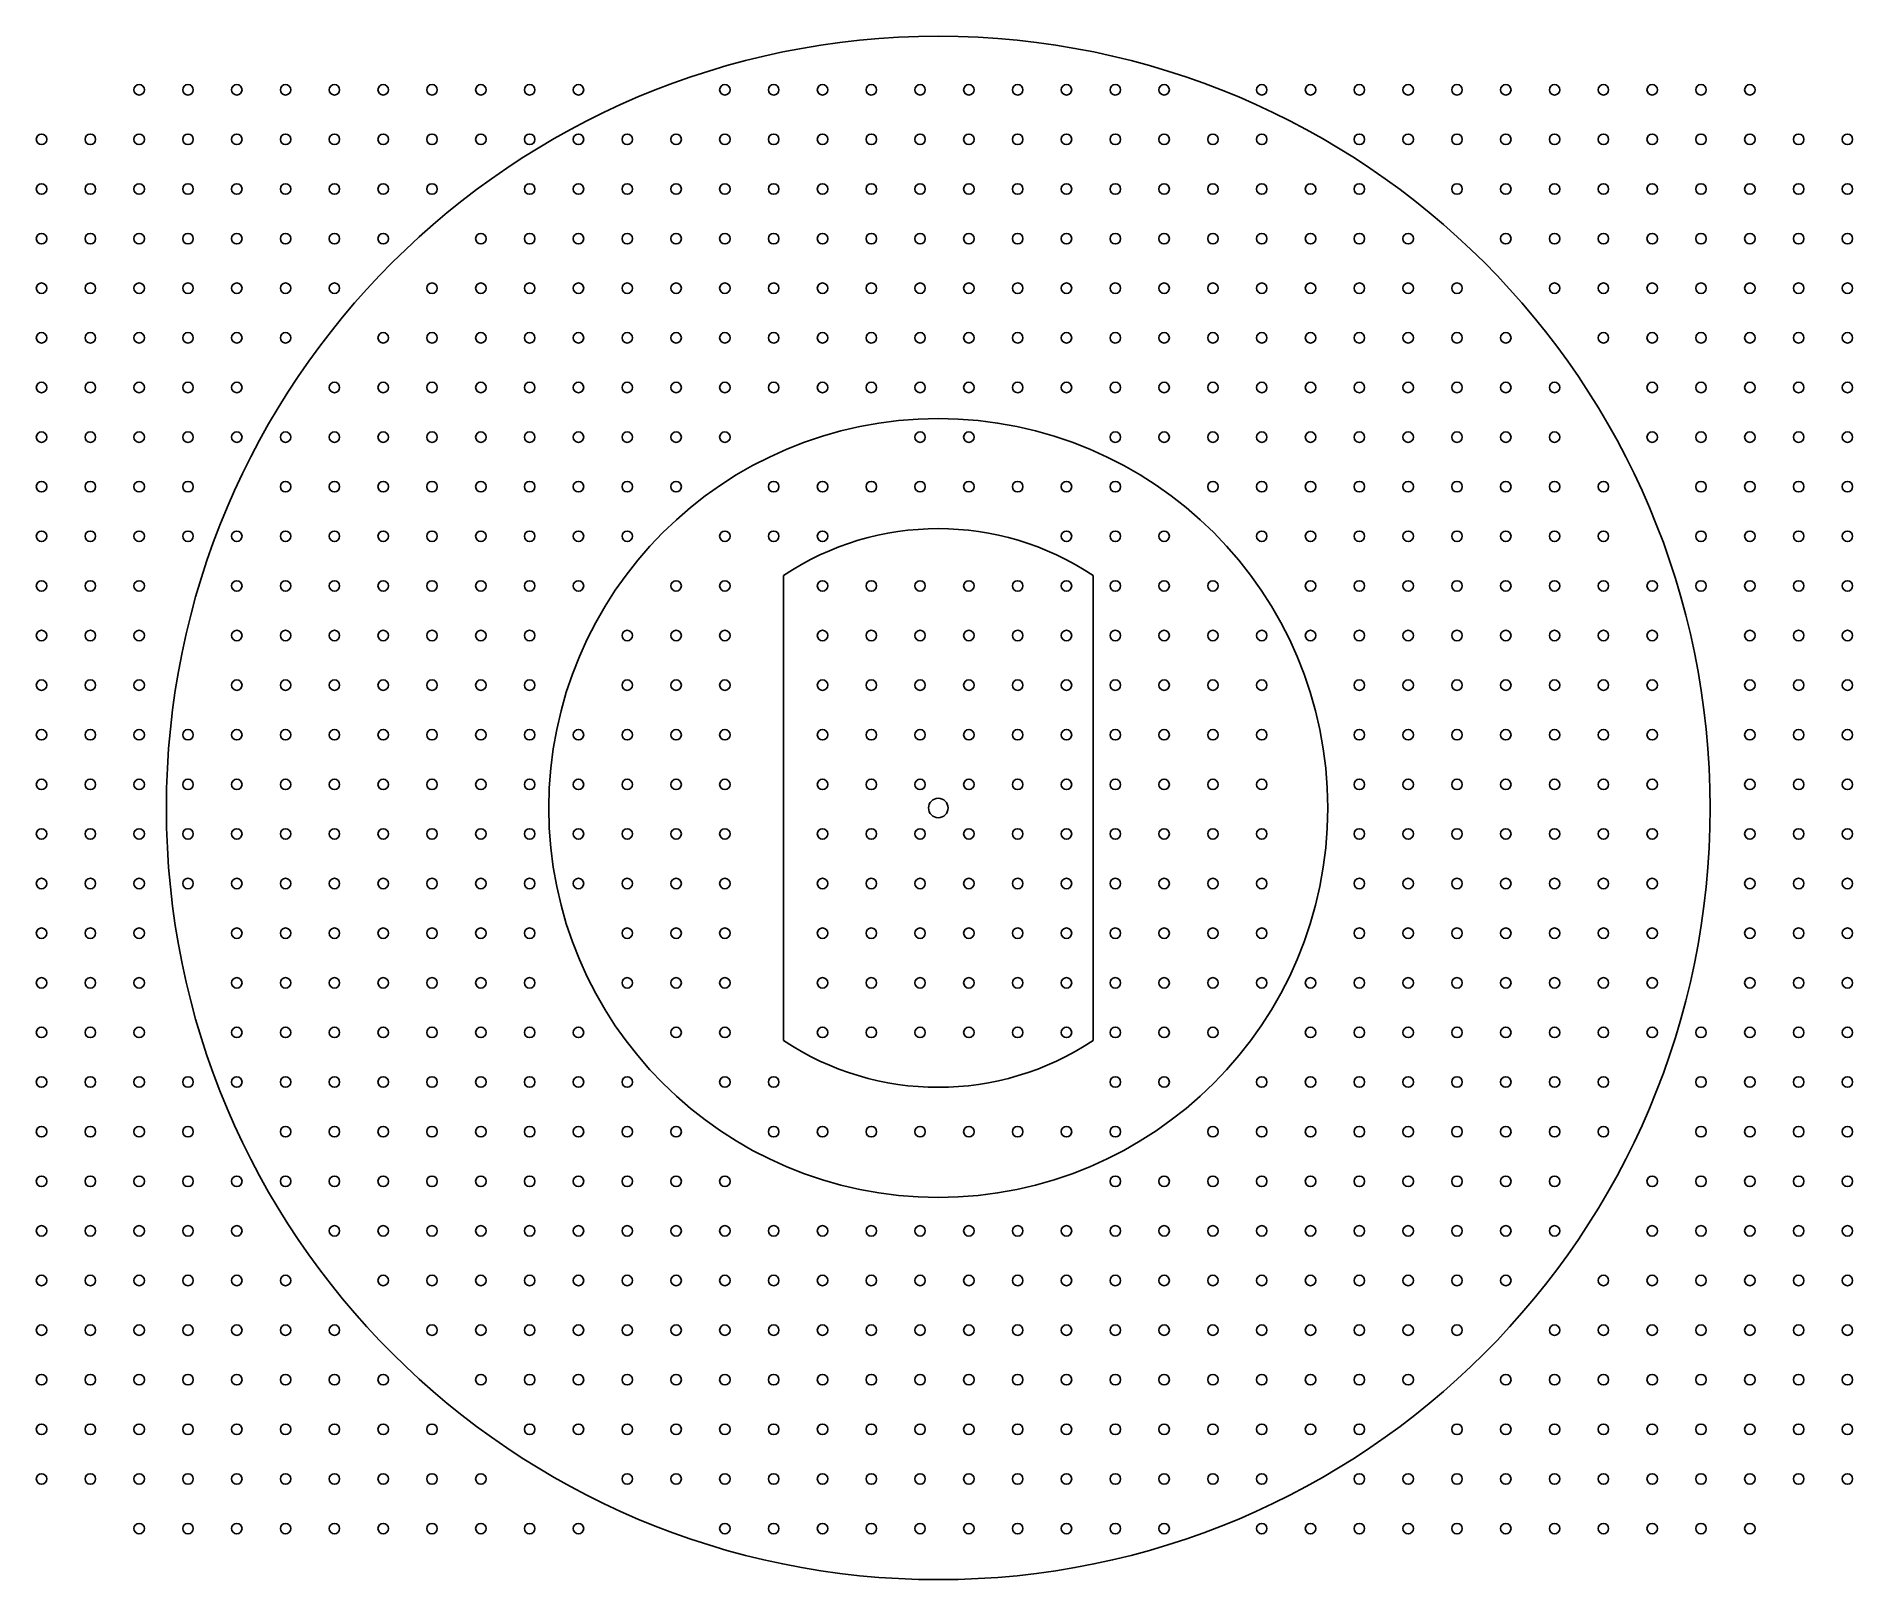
# Model space of a CAD drawing. Header units: inches. Extents: x 1 to 22.6, y 0.6 to 19.
import ezdxf

# ---------------------------------------------------------------- set-up
doc = ezdxf.new("R2010")
doc.units = ezdxf.units.IN
doc.header["$MEASUREMENT"] = 0
doc.layers.add('Default', color=18, linetype='Continuous', true_color=0x000000)

msp = doc.modelspace()

# ---------------------------------------------------------------- linework, layer by layer
for points in [[(9.85, 7.065), (9.85, 12.605)], [(13.534, 12.605), (13.534, 7.065)]]:
    msp.add_lwpolyline(points)
for radius in [9.188, 4.636]:
    msp.add_circle((11.692, 9.835), radius)
for start, end in [(56.3765, 123.6235), (236.3765, 303.6235)]:
    msp.add_arc((11.692, 9.835), 3.326, start, end)
at = {"layer": 'Default'}
for centre, radius in [((2.18, 18.386), 0.0625), ((2.761, 18.386), 0.0625), ((3.342, 18.386), 0.0625), ((3.923, 18.386), 0.0625), ((4.504, 18.386), 0.0625), ((5.085, 18.386), 0.0625), ((5.666, 18.386), 0.0625), ((6.247, 18.386), 0.0625), ((6.828, 18.386), 0.0625), ((7.409, 18.386), 0.0625), ((9.152, 18.386), 0.0625), ((9.733, 18.386), 0.0625), ((10.314, 18.386), 0.0625), ((10.895, 18.386), 0.0625), ((11.475, 18.386), 0.0625), ((12.056, 18.386), 0.0625), ((12.637, 18.386), 0.0625), ((13.218, 18.386), 0.0625), ((13.799, 18.386), 0.0625), ((14.38, 18.386), 0.0625), ((15.542, 18.386), 0.0625), ((16.123, 18.386), 0.0625), ((16.704, 18.386), 0.0625), ((17.285, 18.386), 0.0625), ((17.866, 18.386), 0.0625), ((18.447, 18.386), 0.0625), ((19.028, 18.386), 0.0625), ((19.609, 18.386), 0.0625), ((20.19, 18.386), 0.0625), ((20.771, 18.386), 0.0625), ((21.352, 18.386), 0.0625), ((1.018, 17.796), 0.0625), ((1.599, 17.796), 0.0625), ((2.18, 17.796), 0.0625), ((2.761, 17.796), 0.0625), ((3.342, 17.796), 0.0625), ((3.923, 17.796), 0.0625), ((4.504, 17.796), 0.0625), ((5.085, 17.796), 0.0625), ((5.666, 17.796), 0.0625), ((6.247, 17.796), 0.0625), ((6.828, 17.796), 0.0625), ((7.409, 17.796), 0.0625), ((7.99, 17.796), 0.0625), ((8.571, 17.796), 0.0625), ((9.152, 17.796), 0.0625), ((9.733, 17.796), 0.0625), ((10.314, 17.796), 0.0625), ((10.895, 17.796), 0.0625), ((11.475, 17.796), 0.0625), ((12.056, 17.796), 0.0625), ((12.637, 17.796), 0.0625), ((13.218, 17.796), 0.0625), ((13.799, 17.796), 0.0625), ((14.38, 17.796), 0.0625), ((14.961, 17.796), 0.0625), ((15.542, 17.796), 0.0625), ((16.704, 17.796), 0.0625), ((17.285, 17.796), 0.0625), ((17.866, 17.796), 0.0625), ((18.447, 17.796), 0.0625), ((19.028, 17.796), 0.0625), ((19.609, 17.796), 0.0625), ((20.19, 17.796), 0.0625), ((20.771, 17.796), 0.0625), ((21.352, 17.796), 0.0625), ((21.933, 17.796), 0.0625), ((22.513, 17.796), 0.0625), ((1.018, 17.205), 0.0625), ((1.599, 17.205), 0.0625), ((2.18, 17.205), 0.0625), ((2.761, 17.205), 0.0625), ((3.342, 17.205), 0.0625), ((3.923, 17.205), 0.0625), ((4.504, 17.205), 0.0625), ((5.085, 17.205), 0.0625), ((5.666, 17.205), 0.0625), ((6.828, 17.205), 0.0625), ((7.409, 17.205), 0.0625), ((7.99, 17.205), 0.0625), ((8.571, 17.205), 0.0625), ((9.152, 17.205), 0.0625), ((9.733, 17.205), 0.0625), ((10.314, 17.205), 0.0625), ((10.895, 17.205), 0.0625), ((11.475, 17.205), 0.0625), ((12.056, 17.205), 0.0625), ((12.637, 17.205), 0.0625), ((13.218, 17.205), 0.0625), ((13.799, 17.205), 0.0625), ((14.38, 17.205), 0.0625), ((14.961, 17.205), 0.0625), ((15.542, 17.205), 0.0625), ((16.123, 17.205), 0.0625), ((16.704, 17.205), 0.0625), ((17.866, 17.205), 0.0625), ((18.447, 17.205), 0.0625), ((19.028, 17.205), 0.0625), ((19.609, 17.205), 0.0625), ((20.19, 17.205), 0.0625), ((20.771, 17.205), 0.0625), ((21.352, 17.205), 0.0625), ((21.933, 17.205), 0.0625), ((22.513, 17.205), 0.0625), ((1.018, 16.614), 0.0625), ((1.599, 16.614), 0.0625), ((2.18, 16.614), 0.0625), ((2.761, 16.614), 0.0625), ((3.342, 16.614), 0.0625), ((3.923, 16.614), 0.0625), ((4.504, 16.614), 0.0625), ((5.085, 16.614), 0.0625), ((6.247, 16.614), 0.0625), ((6.828, 16.614), 0.0625), ((7.409, 16.614), 0.0625), ((7.99, 16.614), 0.0625), ((8.571, 16.614), 0.0625), ((9.152, 16.614), 0.0625), ((9.733, 16.614), 0.0625), ((10.314, 16.614), 0.0625), ((10.895, 16.614), 0.0625), ((11.475, 16.614), 0.0625), ((12.056, 16.614), 0.0625), ((12.637, 16.614), 0.0625), ((13.218, 16.614), 0.0625), ((13.799, 16.614), 0.0625), ((14.38, 16.614), 0.0625), ((14.961, 16.614), 0.0625), ((15.542, 16.614), 0.0625), ((16.123, 16.614), 0.0625), ((16.704, 16.614), 0.0625), ((17.285, 16.614), 0.0625), ((18.447, 16.614), 0.0625), ((19.028, 16.614), 0.0625), ((19.609, 16.614), 0.0625), ((20.19, 16.614), 0.0625), ((20.771, 16.614), 0.0625), ((21.352, 16.614), 0.0625), ((21.933, 16.614), 0.0625), ((22.513, 16.614), 0.0625), ((1.018, 16.024), 0.0625), ((1.599, 16.024), 0.0625), ((2.18, 16.024), 0.0625), ((2.761, 16.024), 0.0625), ((3.342, 16.024), 0.0625), ((3.923, 16.024), 0.0625), ((4.504, 16.024), 0.0625), ((5.666, 16.024), 0.0625), ((6.247, 16.024), 0.0625), ((6.828, 16.024), 0.0625), ((7.409, 16.024), 0.0625), ((7.99, 16.024), 0.0625), ((8.571, 16.024), 0.0625), ((9.152, 16.024), 0.0625), ((9.733, 16.024), 0.0625), ((10.314, 16.024), 0.0625), ((10.895, 16.024), 0.0625), ((11.475, 16.024), 0.0625), ((12.056, 16.024), 0.0625), ((12.637, 16.024), 0.0625), ((13.218, 16.024), 0.0625), ((13.799, 16.024), 0.0625), ((14.38, 16.024), 0.0625), ((14.961, 16.024), 0.0625), ((15.542, 16.024), 0.0625), ((16.123, 16.024), 0.0625), ((16.704, 16.024), 0.0625), ((17.285, 16.024), 0.0625), ((17.866, 16.024), 0.0625), ((19.028, 16.024), 0.0625), ((19.609, 16.024), 0.0625), ((20.19, 16.024), 0.0625), ((20.771, 16.024), 0.0625), ((21.352, 16.024), 0.0625), ((21.933, 16.024), 0.0625), ((22.513, 16.024), 0.0625), ((1.018, 15.433), 0.0625), ((1.599, 15.433), 0.0625), ((2.18, 15.433), 0.0625), ((2.761, 15.433), 0.0625), ((3.342, 15.433), 0.0625), ((3.923, 15.433), 0.0625), ((5.085, 15.433), 0.0625), ((5.666, 15.433), 0.0625), ((6.247, 15.433), 0.0625), ((6.828, 15.433), 0.0625), ((7.409, 15.433), 0.0625), ((7.99, 15.433), 0.0625), ((8.571, 15.433), 0.0625), ((9.152, 15.433), 0.0625), ((9.733, 15.433), 0.0625), ((10.314, 15.433), 0.0625), ((10.895, 15.433), 0.0625), ((11.475, 15.433), 0.0625), ((12.056, 15.433), 0.0625), ((12.637, 15.433), 0.0625), ((13.218, 15.433), 0.0625), ((13.799, 15.433), 0.0625), ((14.38, 15.433), 0.0625), ((14.961, 15.433), 0.0625), ((15.542, 15.433), 0.0625), ((16.123, 15.433), 0.0625), ((16.704, 15.433), 0.0625), ((17.285, 15.433), 0.0625), ((17.866, 15.433), 0.0625), ((18.447, 15.433), 0.0625), ((19.609, 15.433), 0.0625), ((20.19, 15.433), 0.0625), ((20.771, 15.433), 0.0625), ((21.352, 15.433), 0.0625), ((21.933, 15.433), 0.0625), ((22.513, 15.433), 0.0625), ((1.018, 14.842), 0.0625), ((1.599, 14.842), 0.0625), ((2.18, 14.842), 0.0625), ((2.761, 14.842), 0.0625), ((3.342, 14.842), 0.0625), ((4.504, 14.842), 0.0625), ((5.085, 14.842), 0.0625), ((5.666, 14.842), 0.0625), ((6.247, 14.842), 0.0625), ((6.828, 14.842), 0.0625), ((7.409, 14.842), 0.0625), ((7.99, 14.842), 0.0625), ((8.571, 14.842), 0.0625), ((9.152, 14.842), 0.0625), ((9.733, 14.842), 0.0625), ((10.314, 14.842), 0.0625), ((10.895, 14.842), 0.0625), ((11.475, 14.842), 0.0625), ((12.056, 14.842), 0.0625), ((12.637, 14.842), 0.0625), ((13.218, 14.842), 0.0625), ((13.799, 14.842), 0.0625), ((14.38, 14.842), 0.0625), ((14.961, 14.842), 0.0625), ((15.542, 14.842), 0.0625), ((16.123, 14.842), 0.0625), ((16.704, 14.842), 0.0625), ((17.285, 14.842), 0.0625), ((17.866, 14.842), 0.0625), ((18.447, 14.842), 0.0625), ((19.028, 14.842), 0.0625), ((20.19, 14.842), 0.0625), ((20.771, 14.842), 0.0625), ((21.352, 14.842), 0.0625), ((21.933, 14.842), 0.0625), ((22.513, 14.842), 0.0625), ((1.018, 14.251), 0.0625), ((1.599, 14.251), 0.0625), ((2.18, 14.251), 0.0625), ((2.761, 14.251), 0.0625), ((3.342, 14.251), 0.0625), ((3.923, 14.251), 0.0625), ((4.504, 14.251), 0.0625), ((5.085, 14.251), 0.0625), ((5.666, 14.251), 0.0625), ((6.247, 14.251), 0.0625), ((6.828, 14.251), 0.0625), ((7.409, 14.251), 0.0625), ((7.99, 14.251), 0.0625), ((8.571, 14.251), 0.0625), ((9.152, 14.251), 0.0625), ((11.475, 14.251), 0.0625), ((12.056, 14.251), 0.0625), ((13.799, 14.251), 0.0625), ((14.38, 14.251), 0.0625), ((14.961, 14.251), 0.0625), ((15.542, 14.251), 0.0625), ((16.123, 14.251), 0.0625), ((16.704, 14.251), 0.0625), ((17.285, 14.251), 0.0625), ((17.866, 14.251), 0.0625), ((18.447, 14.251), 0.0625), ((19.028, 14.251), 0.0625), ((20.19, 14.251), 0.0625), ((20.771, 14.251), 0.0625), ((21.352, 14.251), 0.0625), ((21.933, 14.251), 0.0625), ((22.513, 14.251), 0.0625), ((1.018, 13.661), 0.0625), ((1.599, 13.661), 0.0625), ((2.18, 13.661), 0.0625), ((2.761, 13.661), 0.0625), ((3.923, 13.661), 0.0625), ((4.504, 13.661), 0.0625), ((5.085, 13.661), 0.0625), ((5.666, 13.661), 0.0625), ((6.247, 13.661), 0.0625), ((6.828, 13.661), 0.0625), ((7.409, 13.661), 0.0625), ((7.99, 13.661), 0.0625), ((8.571, 13.661), 0.0625), ((9.733, 13.661), 0.0625), ((10.314, 13.661), 0.0625), ((10.895, 13.661), 0.0625), ((11.475, 13.661), 0.0625), ((12.056, 13.661), 0.0625), ((12.637, 13.661), 0.0625), ((13.218, 13.661), 0.0625), ((13.799, 13.661), 0.0625), ((14.961, 13.661), 0.0625), ((15.542, 13.661), 0.0625), ((16.123, 13.661), 0.0625), ((16.704, 13.661), 0.0625), ((17.285, 13.661), 0.0625), ((17.866, 13.661), 0.0625), ((18.447, 13.661), 0.0625), ((19.028, 13.661), 0.0625), ((19.609, 13.661), 0.0625), ((20.771, 13.661), 0.0625), ((21.352, 13.661), 0.0625), ((21.933, 13.661), 0.0625), ((22.513, 13.661), 0.0625), ((1.018, 13.07), 0.0625), ((1.599, 13.07), 0.0625), ((2.18, 13.07), 0.0625), ((2.761, 13.07), 0.0625), ((3.342, 13.07), 0.0625), ((3.923, 13.07), 0.0625), ((4.504, 13.07), 0.0625), ((5.085, 13.07), 0.0625), ((5.666, 13.07), 0.0625), ((6.247, 13.07), 0.0625), ((6.828, 13.07), 0.0625), ((7.409, 13.07), 0.0625), ((7.99, 13.07), 0.0625), ((9.152, 13.07), 0.0625), ((9.733, 13.07), 0.0625), ((10.314, 13.07), 0.0625), ((13.218, 13.07), 0.0625), ((13.799, 13.07), 0.0625), ((14.38, 13.07), 0.0625), ((15.542, 13.07), 0.0625), ((16.123, 13.07), 0.0625), ((16.704, 13.07), 0.0625), ((17.285, 13.07), 0.0625), ((17.866, 13.07), 0.0625), ((18.447, 13.07), 0.0625), ((19.028, 13.07), 0.0625), ((19.609, 13.07), 0.0625), ((20.771, 13.07), 0.0625), ((21.352, 13.07), 0.0625), ((21.933, 13.07), 0.0625), ((22.513, 13.07), 0.0625), ((1.018, 12.479), 0.0625), ((1.599, 12.479), 0.0625), ((2.18, 12.479), 0.0625), ((3.342, 12.479), 0.0625), ((3.923, 12.479), 0.0625), ((4.504, 12.479), 0.0625), ((5.085, 12.479), 0.0625), ((5.666, 12.479), 0.0625), ((6.247, 12.479), 0.0625), ((6.828, 12.479), 0.0625), ((7.409, 12.479), 0.0625), ((8.571, 12.479), 0.0625), ((9.152, 12.479), 0.0625), ((10.314, 12.479), 0.0625), ((10.895, 12.479), 0.0625), ((11.475, 12.479), 0.0625), ((12.056, 12.479), 0.0625), ((12.637, 12.479), 0.0625), ((13.218, 12.479), 0.0625), ((13.799, 12.479), 0.0625), ((14.38, 12.479), 0.0625), ((14.961, 12.479), 0.0625), ((16.123, 12.479), 0.0625), ((16.704, 12.479), 0.0625), ((17.285, 12.479), 0.0625), ((17.866, 12.479), 0.0625), ((18.447, 12.479), 0.0625), ((19.028, 12.479), 0.0625), ((19.609, 12.479), 0.0625), ((20.19, 12.479), 0.0625), ((20.771, 12.479), 0.0625), ((21.352, 12.479), 0.0625), ((21.933, 12.479), 0.0625), ((22.513, 12.479), 0.0625), ((1.018, 11.888), 0.0625), ((1.599, 11.888), 0.0625), ((2.18, 11.888), 0.0625), ((3.342, 11.888), 0.0625), ((3.923, 11.888), 0.0625), ((4.504, 11.888), 0.0625), ((5.085, 11.888), 0.0625), ((5.666, 11.888), 0.0625), ((6.247, 11.888), 0.0625), ((6.828, 11.888), 0.0625), ((7.99, 11.888), 0.0625), ((8.571, 11.888), 0.0625), ((9.152, 11.888), 0.0625), ((10.314, 11.888), 0.0625), ((10.895, 11.888), 0.0625), ((11.475, 11.888), 0.0625), ((12.056, 11.888), 0.0625), ((12.637, 11.888), 0.0625), ((13.218, 11.888), 0.0625), ((13.799, 11.888), 0.0625), ((14.38, 11.888), 0.0625), ((14.961, 11.888), 0.0625), ((15.542, 11.888), 0.0625), ((16.123, 11.888), 0.0625), ((16.704, 11.888), 0.0625), ((17.285, 11.888), 0.0625), ((17.866, 11.888), 0.0625), ((18.447, 11.888), 0.0625), ((19.028, 11.888), 0.0625), ((19.609, 11.888), 0.0625), ((20.19, 11.888), 0.0625), ((21.352, 11.888), 0.0625), ((21.933, 11.888), 0.0625), ((22.513, 11.888), 0.0625), ((1.018, 11.298), 0.0625), ((1.599, 11.298), 0.0625), ((2.18, 11.298), 0.0625), ((3.342, 11.298), 0.0625), ((3.923, 11.298), 0.0625), ((4.504, 11.298), 0.0625), ((5.085, 11.298), 0.0625), ((5.666, 11.298), 0.0625), ((6.247, 11.298), 0.0625), ((6.828, 11.298), 0.0625), ((7.99, 11.298), 0.0625), ((8.571, 11.298), 0.0625), ((9.152, 11.298), 0.0625), ((10.314, 11.298), 0.0625), ((10.895, 11.298), 0.0625), ((11.475, 11.298), 0.0625), ((12.056, 11.298), 0.0625), ((12.637, 11.298), 0.0625), ((13.218, 11.298), 0.0625), ((13.799, 11.298), 0.0625), ((14.38, 11.298), 0.0625), ((14.961, 11.298), 0.0625), ((15.542, 11.298), 0.0625), ((16.704, 11.298), 0.0625), ((17.285, 11.298), 0.0625), ((17.866, 11.298), 0.0625), ((18.447, 11.298), 0.0625), ((19.028, 11.298), 0.0625), ((19.609, 11.298), 0.0625), ((20.19, 11.298), 0.0625), ((21.352, 11.298), 0.0625), ((21.933, 11.298), 0.0625), ((22.513, 11.298), 0.0625), ((1.018, 10.707), 0.0625), ((1.599, 10.707), 0.0625), ((2.18, 10.707), 0.0625), ((2.761, 10.707), 0.0625), ((3.342, 10.707), 0.0625), ((3.923, 10.707), 0.0625), ((4.504, 10.707), 0.0625), ((5.085, 10.707), 0.0625), ((5.666, 10.707), 0.0625), ((6.247, 10.707), 0.0625), ((6.828, 10.707), 0.0625), ((7.409, 10.707), 0.0625), ((7.99, 10.707), 0.0625), ((8.571, 10.707), 0.0625), ((9.152, 10.707), 0.0625), ((10.314, 10.707), 0.0625), ((10.895, 10.707), 0.0625), ((11.475, 10.707), 0.0625), ((12.056, 10.707), 0.0625), ((12.637, 10.707), 0.0625), ((13.218, 10.707), 0.0625), ((13.799, 10.707), 0.0625), ((14.38, 10.707), 0.0625), ((14.961, 10.707), 0.0625), ((15.542, 10.707), 0.0625), ((16.704, 10.707), 0.0625), ((17.285, 10.707), 0.0625), ((17.866, 10.707), 0.0625), ((18.447, 10.707), 0.0625), ((19.028, 10.707), 0.0625), ((19.609, 10.707), 0.0625), ((20.19, 10.707), 0.0625), ((21.352, 10.707), 0.0625), ((21.933, 10.707), 0.0625), ((22.513, 10.707), 0.0625), ((1.018, 10.116), 0.0625), ((1.599, 10.116), 0.0625), ((2.18, 10.116), 0.0625), ((2.761, 10.116), 0.0625), ((3.342, 10.116), 0.0625), ((3.923, 10.116), 0.0625), ((4.504, 10.116), 0.0625), ((5.085, 10.116), 0.0625), ((5.666, 10.116), 0.0625), ((6.247, 10.116), 0.0625), ((6.828, 10.116), 0.0625), ((7.409, 10.116), 0.0625), ((7.99, 10.116), 0.0625), ((8.571, 10.116), 0.0625), ((9.152, 10.116), 0.0625), ((10.314, 10.116), 0.0625), ((10.895, 10.116), 0.0625), ((11.475, 10.116), 0.0625), ((12.056, 10.116), 0.0625), ((12.637, 10.116), 0.0625), ((13.218, 10.116), 0.0625), ((13.799, 10.116), 0.0625), ((14.38, 10.116), 0.0625), ((14.961, 10.116), 0.0625), ((15.542, 10.116), 0.0625), ((16.704, 10.116), 0.0625), ((17.285, 10.116), 0.0625), ((17.866, 10.116), 0.0625), ((18.447, 10.116), 0.0625), ((19.028, 10.116), 0.0625), ((19.609, 10.116), 0.0625), ((20.19, 10.116), 0.0625), ((21.352, 10.116), 0.0625), ((21.933, 10.116), 0.0625), ((22.513, 10.116), 0.0625), ((11.692, 9.835), 0.116), ((1.018, 9.526), 0.0625), ((1.599, 9.526), 0.0625), ((2.18, 9.526), 0.0625), ((2.761, 9.526), 0.0625), ((3.342, 9.526), 0.0625), ((3.923, 9.526), 0.0625), ((4.504, 9.526), 0.0625), ((5.085, 9.526), 0.0625), ((5.666, 9.526), 0.0625), ((6.247, 9.526), 0.0625), ((6.828, 9.526), 0.0625), ((7.409, 9.526), 0.0625), ((7.99, 9.526), 0.0625), ((8.571, 9.526), 0.0625), ((9.152, 9.526), 0.0625), ((10.314, 9.526), 0.0625), ((10.895, 9.526), 0.0625), ((11.475, 9.526), 0.0625), ((12.056, 9.526), 0.0625), ((12.637, 9.526), 0.0625), ((13.218, 9.526), 0.0625), ((13.799, 9.526), 0.0625), ((14.38, 9.526), 0.0625), ((14.961, 9.526), 0.0625), ((15.542, 9.526), 0.0625), ((16.704, 9.526), 0.0625), ((17.285, 9.526), 0.0625), ((17.866, 9.526), 0.0625), ((18.447, 9.526), 0.0625), ((19.028, 9.526), 0.0625), ((19.609, 9.526), 0.0625), ((20.19, 9.526), 0.0625), ((21.352, 9.526), 0.0625), ((21.933, 9.526), 0.0625), ((22.513, 9.526), 0.0625), ((1.018, 8.935), 0.0625), ((1.599, 8.935), 0.0625), ((2.18, 8.935), 0.0625), ((2.761, 8.935), 0.0625), ((3.342, 8.935), 0.0625), ((3.923, 8.935), 0.0625), ((4.504, 8.935), 0.0625), ((5.085, 8.935), 0.0625), ((5.666, 8.935), 0.0625), ((6.247, 8.935), 0.0625), ((6.828, 8.935), 0.0625), ((7.409, 8.935), 0.0625), ((7.99, 8.935), 0.0625), ((8.571, 8.935), 0.0625), ((9.152, 8.935), 0.0625), ((10.314, 8.935), 0.0625), ((10.895, 8.935), 0.0625), ((11.475, 8.935), 0.0625), ((12.056, 8.935), 0.0625), ((12.637, 8.935), 0.0625), ((13.218, 8.935), 0.0625), ((13.799, 8.935), 0.0625), ((14.38, 8.935), 0.0625), ((14.961, 8.935), 0.0625), ((15.542, 8.935), 0.0625), ((16.704, 8.935), 0.0625), ((17.285, 8.935), 0.0625), ((17.866, 8.935), 0.0625), ((18.447, 8.935), 0.0625), ((19.028, 8.935), 0.0625), ((19.609, 8.935), 0.0625), ((20.19, 8.935), 0.0625), ((21.352, 8.935), 0.0625), ((21.933, 8.935), 0.0625), ((22.513, 8.935), 0.0625), ((1.018, 8.344), 0.0625), ((1.599, 8.344), 0.0625), ((2.18, 8.344), 0.0625), ((3.342, 8.344), 0.0625), ((3.923, 8.344), 0.0625), ((4.504, 8.344), 0.0625), ((5.085, 8.344), 0.0625), ((5.666, 8.344), 0.0625), ((6.247, 8.344), 0.0625), ((6.828, 8.344), 0.0625), ((7.99, 8.344), 0.0625), ((8.571, 8.344), 0.0625), ((9.152, 8.344), 0.0625), ((10.314, 8.344), 0.0625), ((10.895, 8.344), 0.0625), ((11.475, 8.344), 0.0625), ((12.056, 8.344), 0.0625), ((12.637, 8.344), 0.0625), ((13.218, 8.344), 0.0625), ((13.799, 8.344), 0.0625), ((14.38, 8.344), 0.0625), ((14.961, 8.344), 0.0625), ((15.542, 8.344), 0.0625), ((16.704, 8.344), 0.0625), ((17.285, 8.344), 0.0625), ((17.866, 8.344), 0.0625), ((18.447, 8.344), 0.0625), ((19.028, 8.344), 0.0625), ((19.609, 8.344), 0.0625), ((20.19, 8.344), 0.0625), ((21.352, 8.344), 0.0625), ((21.933, 8.344), 0.0625), ((22.513, 8.344), 0.0625), ((1.018, 7.753), 0.0625), ((1.599, 7.753), 0.0625), ((2.18, 7.753), 0.0625), ((3.342, 7.753), 0.0625), ((3.923, 7.753), 0.0625), ((4.504, 7.753), 0.0625), ((5.085, 7.753), 0.0625), ((5.666, 7.753), 0.0625), ((6.247, 7.753), 0.0625), ((6.828, 7.753), 0.0625), ((7.99, 7.753), 0.0625), ((8.571, 7.753), 0.0625), ((9.152, 7.753), 0.0625), ((10.314, 7.753), 0.0625), ((10.895, 7.753), 0.0625), ((11.475, 7.753), 0.0625), ((12.056, 7.753), 0.0625), ((12.637, 7.753), 0.0625), ((13.218, 7.753), 0.0625), ((13.799, 7.753), 0.0625), ((14.38, 7.753), 0.0625), ((14.961, 7.753), 0.0625), ((15.542, 7.753), 0.0625), ((16.123, 7.753), 0.0625), ((16.704, 7.753), 0.0625), ((17.285, 7.753), 0.0625), ((17.866, 7.753), 0.0625), ((18.447, 7.753), 0.0625), ((19.028, 7.753), 0.0625), ((19.609, 7.753), 0.0625), ((20.19, 7.753), 0.0625), ((21.352, 7.753), 0.0625), ((21.933, 7.753), 0.0625), ((22.513, 7.753), 0.0625), ((1.018, 7.163), 0.0625), ((1.599, 7.163), 0.0625), ((2.18, 7.163), 0.0625), ((3.342, 7.163), 0.0625), ((3.923, 7.163), 0.0625), ((4.504, 7.163), 0.0625), ((5.085, 7.163), 0.0625), ((5.666, 7.163), 0.0625), ((6.247, 7.163), 0.0625), ((6.828, 7.163), 0.0625), ((7.409, 7.163), 0.0625), ((8.571, 7.163), 0.0625), ((9.152, 7.163), 0.0625), ((10.314, 7.163), 0.0625), ((10.895, 7.163), 0.0625), ((11.475, 7.163), 0.0625), ((12.056, 7.163), 0.0625), ((12.637, 7.163), 0.0625), ((13.218, 7.163), 0.0625), ((13.799, 7.163), 0.0625), ((14.38, 7.163), 0.0625), ((14.961, 7.163), 0.0625), ((16.123, 7.163), 0.0625), ((16.704, 7.163), 0.0625), ((17.285, 7.163), 0.0625), ((17.866, 7.163), 0.0625), ((18.447, 7.163), 0.0625), ((19.028, 7.163), 0.0625), ((19.609, 7.163), 0.0625), ((20.19, 7.163), 0.0625), ((20.771, 7.163), 0.0625), ((21.352, 7.163), 0.0625), ((21.933, 7.163), 0.0625), ((22.513, 7.163), 0.0625), ((1.018, 6.572), 0.0625), ((1.599, 6.572), 0.0625), ((2.18, 6.572), 0.0625), ((2.761, 6.572), 0.0625), ((3.342, 6.572), 0.0625), ((3.923, 6.572), 0.0625), ((4.504, 6.572), 0.0625), ((5.085, 6.572), 0.0625), ((5.666, 6.572), 0.0625), ((6.247, 6.572), 0.0625), ((6.828, 6.572), 0.0625), ((7.409, 6.572), 0.0625), ((7.99, 6.572), 0.0625), ((9.152, 6.572), 0.0625), ((9.733, 6.572), 0.0625), ((13.799, 6.572), 0.0625), ((14.38, 6.572), 0.0625), ((15.542, 6.572), 0.0625), ((16.123, 6.572), 0.0625), ((16.704, 6.572), 0.0625), ((17.285, 6.572), 0.0625), ((17.866, 6.572), 0.0625), ((18.447, 6.572), 0.0625), ((19.028, 6.572), 0.0625), ((19.609, 6.572), 0.0625), ((20.771, 6.572), 0.0625), ((21.352, 6.572), 0.0625), ((21.933, 6.572), 0.0625), ((22.513, 6.572), 0.0625), ((1.018, 5.981), 0.0625), ((1.599, 5.981), 0.0625), ((2.18, 5.981), 0.0625), ((2.761, 5.981), 0.0625), ((3.923, 5.981), 0.0625), ((4.504, 5.981), 0.0625), ((5.085, 5.981), 0.0625), ((5.666, 5.981), 0.0625), ((6.247, 5.981), 0.0625), ((6.828, 5.981), 0.0625), ((7.409, 5.981), 0.0625), ((7.99, 5.981), 0.0625), ((8.571, 5.981), 0.0625), ((9.733, 5.981), 0.0625), ((10.314, 5.981), 0.0625), ((10.895, 5.981), 0.0625), ((11.475, 5.981), 0.0625), ((12.056, 5.981), 0.0625), ((12.637, 5.981), 0.0625), ((13.218, 5.981), 0.0625), ((13.799, 5.981), 0.0625), ((14.961, 5.981), 0.0625), ((15.542, 5.981), 0.0625), ((16.123, 5.981), 0.0625), ((16.704, 5.981), 0.0625), ((17.285, 5.981), 0.0625), ((17.866, 5.981), 0.0625), ((18.447, 5.981), 0.0625), ((19.028, 5.981), 0.0625), ((19.609, 5.981), 0.0625), ((20.771, 5.981), 0.0625), ((21.352, 5.981), 0.0625), ((21.933, 5.981), 0.0625), ((22.513, 5.981), 0.0625), ((1.018, 5.39), 0.0625), ((1.599, 5.39), 0.0625), ((2.18, 5.39), 0.0625), ((2.761, 5.39), 0.0625), ((3.342, 5.39), 0.0625), ((3.923, 5.39), 0.0625), ((4.504, 5.39), 0.0625), ((5.085, 5.39), 0.0625), ((5.666, 5.39), 0.0625), ((6.247, 5.39), 0.0625), ((6.828, 5.39), 0.0625), ((7.409, 5.39), 0.0625), ((7.99, 5.39), 0.0625), ((8.571, 5.39), 0.0625), ((9.152, 5.39), 0.0625), ((13.799, 5.39), 0.0625), ((14.38, 5.39), 0.0625), ((14.961, 5.39), 0.0625), ((15.542, 5.39), 0.0625), ((16.123, 5.39), 0.0625), ((16.704, 5.39), 0.0625), ((17.285, 5.39), 0.0625), ((17.866, 5.39), 0.0625), ((18.447, 5.39), 0.0625), ((19.028, 5.39), 0.0625), ((20.19, 5.39), 0.0625), ((20.771, 5.39), 0.0625), ((21.352, 5.39), 0.0625), ((21.933, 5.39), 0.0625), ((22.513, 5.39), 0.0625), ((1.018, 4.8), 0.0625), ((1.599, 4.8), 0.0625), ((2.18, 4.8), 0.0625), ((2.761, 4.8), 0.0625), ((3.342, 4.8), 0.0625), ((4.504, 4.8), 0.0625), ((5.085, 4.8), 0.0625), ((5.666, 4.8), 0.0625), ((6.247, 4.8), 0.0625), ((6.828, 4.8), 0.0625), ((7.409, 4.8), 0.0625), ((7.99, 4.8), 0.0625), ((8.571, 4.8), 0.0625), ((9.152, 4.8), 0.0625), ((9.733, 4.8), 0.0625), ((10.314, 4.8), 0.0625), ((10.895, 4.8), 0.0625), ((11.475, 4.8), 0.0625), ((12.056, 4.8), 0.0625), ((12.637, 4.8), 0.0625), ((13.218, 4.8), 0.0625), ((13.799, 4.8), 0.0625), ((14.38, 4.8), 0.0625), ((14.961, 4.8), 0.0625), ((15.542, 4.8), 0.0625), ((16.123, 4.8), 0.0625), ((16.704, 4.8), 0.0625), ((17.285, 4.8), 0.0625), ((17.866, 4.8), 0.0625), ((18.447, 4.8), 0.0625), ((19.028, 4.8), 0.0625), ((20.19, 4.8), 0.0625), ((20.771, 4.8), 0.0625), ((21.352, 4.8), 0.0625), ((21.933, 4.8), 0.0625), ((22.513, 4.8), 0.0625), ((1.018, 4.209), 0.0625), ((1.599, 4.209), 0.0625), ((2.18, 4.209), 0.0625), ((2.761, 4.209), 0.0625), ((3.342, 4.209), 0.0625), ((3.923, 4.209), 0.0625), ((5.085, 4.209), 0.0625), ((5.666, 4.209), 0.0625), ((6.247, 4.209), 0.0625), ((6.828, 4.209), 0.0625), ((7.409, 4.209), 0.0625), ((7.99, 4.209), 0.0625), ((8.571, 4.209), 0.0625), ((9.152, 4.209), 0.0625), ((9.733, 4.209), 0.0625), ((10.314, 4.209), 0.0625), ((10.895, 4.209), 0.0625), ((11.475, 4.209), 0.0625), ((12.056, 4.209), 0.0625), ((12.637, 4.209), 0.0625), ((13.218, 4.209), 0.0625), ((13.799, 4.209), 0.0625), ((14.38, 4.209), 0.0625), ((14.961, 4.209), 0.0625), ((15.542, 4.209), 0.0625), ((16.123, 4.209), 0.0625), ((16.704, 4.209), 0.0625), ((17.285, 4.209), 0.0625), ((17.866, 4.209), 0.0625), ((18.447, 4.209), 0.0625), ((19.609, 4.209), 0.0625), ((20.19, 4.209), 0.0625), ((20.771, 4.209), 0.0625), ((21.352, 4.209), 0.0625), ((21.933, 4.209), 0.0625), ((22.513, 4.209), 0.0625), ((1.018, 3.618), 0.0625), ((1.599, 3.618), 0.0625), ((2.18, 3.618), 0.0625), ((2.761, 3.618), 0.0625), ((3.342, 3.618), 0.0625), ((3.923, 3.618), 0.0625), ((4.504, 3.618), 0.0625), ((5.666, 3.618), 0.0625), ((6.247, 3.618), 0.0625), ((6.828, 3.618), 0.0625), ((7.409, 3.618), 0.0625), ((7.99, 3.618), 0.0625), ((8.571, 3.618), 0.0625), ((9.152, 3.618), 0.0625), ((9.733, 3.618), 0.0625), ((10.314, 3.618), 0.0625), ((10.895, 3.618), 0.0625), ((11.475, 3.618), 0.0625), ((12.056, 3.618), 0.0625), ((12.637, 3.618), 0.0625), ((13.218, 3.618), 0.0625), ((13.799, 3.618), 0.0625), ((14.38, 3.618), 0.0625), ((14.961, 3.618), 0.0625), ((15.542, 3.618), 0.0625), ((16.123, 3.618), 0.0625), ((16.704, 3.618), 0.0625), ((17.285, 3.618), 0.0625), ((17.866, 3.618), 0.0625), ((19.028, 3.618), 0.0625), ((19.609, 3.618), 0.0625), ((20.19, 3.618), 0.0625), ((20.771, 3.618), 0.0625), ((21.352, 3.618), 0.0625), ((21.933, 3.618), 0.0625), ((22.513, 3.618), 0.0625), ((1.018, 3.028), 0.0625), ((1.599, 3.028), 0.0625), ((2.18, 3.028), 0.0625), ((2.761, 3.028), 0.0625), ((3.342, 3.028), 0.0625), ((3.923, 3.028), 0.0625), ((4.504, 3.028), 0.0625), ((5.085, 3.028), 0.0625), ((6.247, 3.028), 0.0625), ((6.828, 3.028), 0.0625), ((7.409, 3.028), 0.0625), ((7.99, 3.028), 0.0625), ((8.571, 3.028), 0.0625), ((9.152, 3.028), 0.0625), ((9.733, 3.028), 0.0625), ((10.314, 3.028), 0.0625), ((10.895, 3.028), 0.0625), ((11.475, 3.028), 0.0625), ((12.056, 3.028), 0.0625), ((12.637, 3.028), 0.0625), ((13.218, 3.028), 0.0625), ((13.799, 3.028), 0.0625), ((14.38, 3.028), 0.0625), ((14.961, 3.028), 0.0625), ((15.542, 3.028), 0.0625), ((16.123, 3.028), 0.0625), ((16.704, 3.028), 0.0625), ((17.285, 3.028), 0.0625), ((18.447, 3.028), 0.0625), ((19.028, 3.028), 0.0625), ((19.609, 3.028), 0.0625), ((20.19, 3.028), 0.0625), ((20.771, 3.028), 0.0625), ((21.352, 3.028), 0.0625), ((21.933, 3.028), 0.0625), ((22.513, 3.028), 0.0625), ((1.018, 2.437), 0.0625), ((1.599, 2.437), 0.0625), ((2.18, 2.437), 0.0625), ((2.761, 2.437), 0.0625), ((3.342, 2.437), 0.0625), ((3.923, 2.437), 0.0625), ((4.504, 2.437), 0.0625), ((5.085, 2.437), 0.0625), ((5.666, 2.437), 0.0625), ((6.828, 2.437), 0.0625), ((7.409, 2.437), 0.0625), ((7.99, 2.437), 0.0625), ((8.571, 2.437), 0.0625), ((9.152, 2.437), 0.0625), ((9.733, 2.437), 0.0625), ((10.314, 2.437), 0.0625), ((10.895, 2.437), 0.0625), ((11.475, 2.437), 0.0625), ((12.056, 2.437), 0.0625), ((12.637, 2.437), 0.0625), ((13.218, 2.437), 0.0625), ((13.799, 2.437), 0.0625), ((14.38, 2.437), 0.0625), ((14.961, 2.437), 0.0625), ((15.542, 2.437), 0.0625), ((16.123, 2.437), 0.0625), ((16.704, 2.437), 0.0625), ((17.866, 2.437), 0.0625), ((18.447, 2.437), 0.0625), ((19.028, 2.437), 0.0625), ((19.609, 2.437), 0.0625), ((20.19, 2.437), 0.0625), ((20.771, 2.437), 0.0625), ((21.352, 2.437), 0.0625), ((21.933, 2.437), 0.0625), ((22.513, 2.437), 0.0625), ((1.018, 1.846), 0.0625), ((1.599, 1.846), 0.0625), ((2.18, 1.846), 0.0625), ((2.761, 1.846), 0.0625), ((3.342, 1.846), 0.0625), ((3.923, 1.846), 0.0625), ((4.504, 1.846), 0.0625), ((5.085, 1.846), 0.0625), ((5.666, 1.846), 0.0625), ((6.247, 1.846), 0.0625), ((7.99, 1.846), 0.0625), ((8.571, 1.846), 0.0625), ((9.152, 1.846), 0.0625), ((9.733, 1.846), 0.0625), ((10.314, 1.846), 0.0625), ((10.895, 1.846), 0.0625), ((11.475, 1.846), 0.0625), ((12.056, 1.846), 0.0625), ((12.637, 1.846), 0.0625), ((13.218, 1.846), 0.0625), ((13.799, 1.846), 0.0625), ((14.38, 1.846), 0.0625), ((14.961, 1.846), 0.0625), ((15.542, 1.846), 0.0625), ((16.704, 1.846), 0.0625), ((17.285, 1.846), 0.0625), ((17.866, 1.846), 0.0625), ((18.447, 1.846), 0.0625), ((19.028, 1.846), 0.0625), ((19.609, 1.846), 0.0625), ((20.19, 1.846), 0.0625), ((20.771, 1.846), 0.0625), ((21.352, 1.846), 0.0625), ((21.933, 1.846), 0.0625), ((22.513, 1.846), 0.0625), ((2.18, 1.255), 0.0625), ((2.761, 1.255), 0.0625), ((3.342, 1.255), 0.0625), ((3.923, 1.255), 0.0625), ((4.504, 1.255), 0.0625), ((5.085, 1.255), 0.0625), ((5.666, 1.255), 0.0625), ((6.247, 1.255), 0.0625), ((6.828, 1.255), 0.0625), ((7.409, 1.255), 0.0625), ((9.152, 1.255), 0.0625), ((9.733, 1.255), 0.0625), ((10.314, 1.255), 0.0625), ((10.895, 1.255), 0.0625), ((11.475, 1.255), 0.0625), ((12.056, 1.255), 0.0625), ((12.637, 1.255), 0.0625), ((13.218, 1.255), 0.0625), ((13.799, 1.255), 0.0625), ((14.38, 1.255), 0.0625), ((15.542, 1.255), 0.0625), ((16.123, 1.255), 0.0625), ((16.704, 1.255), 0.0625), ((17.285, 1.255), 0.0625), ((17.866, 1.255), 0.0625), ((18.447, 1.255), 0.0625), ((19.028, 1.255), 0.0625), ((19.609, 1.255), 0.0625), ((20.19, 1.255), 0.0625), ((20.771, 1.255), 0.0625), ((21.352, 1.255), 0.0625)]:
    msp.add_circle(centre, radius, dxfattribs=at)

doc.saveas('drawing.dxf')
